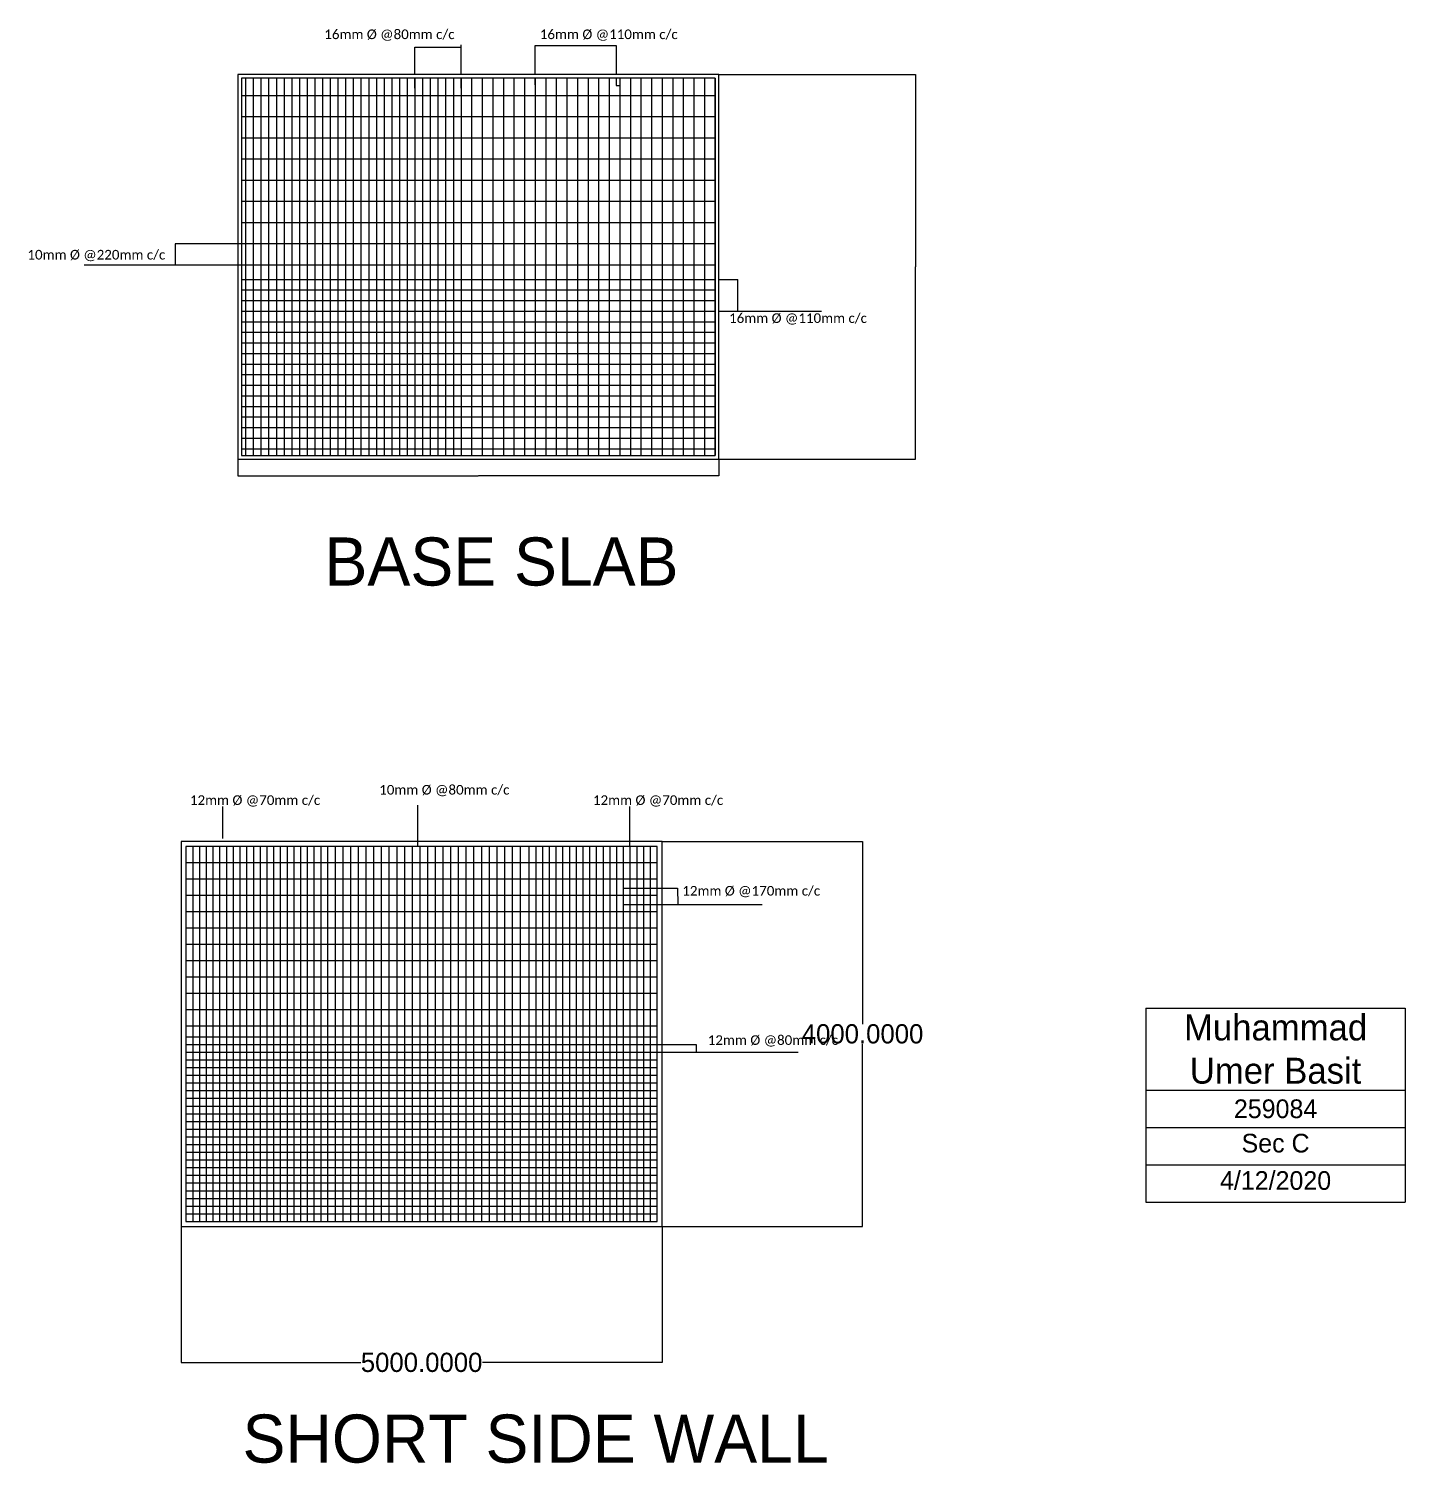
# Model space of a CAD drawing. Header units: inches. Extents: x 97 to 33452, y 81 to 15873.
# Drawn here: x 19143 to 33452, y 489 to 15401 of the extents above; entities that cross this region are included whole.
import ezdxf

# ---------------------------------------------------------------- set-up
doc = ezdxf.new("R2010")
doc.units = ezdxf.units.IN
doc.header["$MEASUREMENT"] = 0
for name, color, linetype in [('Horizontal lines', 190, 'Continuous'), ('Text', 30, 'Continuous'), ('Vertical lines', 210, 'Continuous')]:
    doc.layers.add(name, color=color, linetype=linetype)
doc.styles.get("Standard").update_dxf_attribs({"font": ''})
doc.styles.get('Standard').set_extended_font_data('Bahnschrift')
doc.dimstyles.get("Standard").update_dxf_attribs({"dimtxt": 0.18, "dimasz": 0.18, "dimexe": 0.18, "dimexo": 0.0625, "dimgap": 0.09, "dimtad": 0, "dimtih": 1, "dimtoh": 1, "dimdec": 4, "dimzin": 0, "dimdsep": 46, "dimtxsty": 'Standard', "dimcen": 0.09, "dimadec": 0, "dimazin": 0, "dimtfac": 1, "dimtdec": 4, "dimtofl": 0, "dimtmove": 0, "dimatfit": 3, "dimfxl": 1, "dimtolj": 1, "dimtzin": 0, "dimarcsym": 0})

# ---------------------------------------------------------------- blocks, each defined once
blk = doc.blocks.new('*D7')
at = {"layer": 'Defpoints', "color": 0, "transparency": 16777216}
for p in [(25727.21826901375, 6951.836967497464), (25727.21826901375, 2951.836967497464), (27810.80772424662, 2951.836967497463)]:
    blk.add_point(p, dxfattribs=at)
at = {"layer": 'Text', "color": 0, "lineweight": -2, "transparency": 16777216}
for p, q in [((25727.28076901375, 6951.836967497464), (27810.98772424662, 6951.836967497463)), ((27810.80772424662, 6951.656967497463), (27810.80772424662, 5054.196568495606)), ((27810.80772424662, 2952.016967497463), (27810.80772424662, 4849.47736649932)), ((25727.28076901375, 2951.836967497464), (27810.98772424662, 2951.836967497463))]:
    blk.add_line(p, q, dxfattribs=at)
at = {"layer": 'Text', "color": 0, "transparency": 16777216}
for points in [[(27810.77772424662, 6951.656967497463), (27810.83772424662, 6951.656967497463), (27810.80772424662, 6951.836967497463)], [(27810.77772424662, 2952.016967497463), (27810.83772424662, 2952.016967497463), (27810.80772424662, 2951.836967497463)]]:
    blk.add_solid(points, dxfattribs=at)
at = {"layer": 'Text', "color": 0, "transparency": 16777216, "insert": (27810.80772424662, 4951.836967497467), "char_height": 0.18, "attachment_point": 5}
blk.add_mtext('\\A1;{\\H1111.11111x;4000.0000}', dxfattribs=at)
blk = doc.blocks.new('*D8')
at = {"layer": 'Defpoints', "color": 0, "transparency": 16777216}
for p in [(20727.21826901375, 2951.836967497464), (25727.21826901375, 2951.836967497464), (20727.21826901375, 1536.874968954227)]:
    blk.add_point(p, dxfattribs=at)
at = {"layer": 'Text', "color": 0, "lineweight": -2, "transparency": 16777216}
for p, q in [((20727.21826901375, 2951.774467497464), (20727.21826901375, 1536.694968954227)), ((25727.21826901375, 2951.774467497464), (25727.21826901375, 1536.694968954227)), ((20727.39826901375, 1536.874968954227), (22595.14752686719, 1536.874968954227)), ((25727.03826901375, 1536.874968954227), (23859.28901116031, 1536.874968954227))]:
    blk.add_line(p, q, dxfattribs=at)
at = {"layer": 'Text', "color": 0, "transparency": 16777216}
for points in [[(20727.39826901375, 1536.904968954227), (20727.39826901375, 1536.844968954227), (20727.21826901375, 1536.874968954227)], [(25727.03826901375, 1536.904968954227), (25727.03826901375, 1536.844968954227), (25727.21826901375, 1536.874968954227)]]:
    blk.add_solid(points, dxfattribs=at)
at = {"layer": 'Text', "color": 0, "transparency": 16777216, "insert": (23227.21826901375, 1536.874968954227), "char_height": 0.18, "attachment_point": 5}
blk.add_mtext('\\A1;{\\H1111.11111x;5000.0000}', dxfattribs=at)
blk = doc.blocks.new('*D15')
at = {"layer": 'Defpoints', "color": 0, "ltscale": 10, "transparency": 16777216}
for p in [(21317.10547255642, 10925.55078914661), (26317.10547255642, 10925.55078914661), (26317.10547255642, 10753.72652873101)]:
    blk.add_point(p, dxfattribs=at)
at = {"layer": 'Text', "color": 0, "lineweight": -2, "ltscale": 10, "transparency": 16777216}
for p, q in [((21317.10547255642, 10925.48828914661), (21317.10547255642, 10753.54652873101)), ((26317.10547255642, 10925.48828914661), (26317.10547255642, 10753.54652873101)), ((21317.28547255642, 10753.72652873101), (23816.44668988793, 10753.72652873101)), ((26316.92547255642, 10753.72652873101), (23817.76425522492, 10753.72652873101))]:
    blk.add_line(p, q, dxfattribs=at)
at = {"layer": 'Text', "color": 0, "ltscale": 10, "transparency": 16777216}
for points in [[(21317.28547255642, 10753.75652873101), (21317.28547255642, 10753.69652873101), (21317.10547255642, 10753.72652873101)], [(26316.92547255642, 10753.75652873101), (26316.92547255642, 10753.69652873101), (26317.10547255642, 10753.72652873101)]]:
    blk.add_solid(points, dxfattribs=at)
at = {"layer": 'Text', "color": 0, "ltscale": 10, "transparency": 16777216, "insert": (23817.10547255642, 10753.72652873101), "char_height": 0.18, "attachment_point": 5}
blk.add_mtext('\\A1;5000.0000', dxfattribs=at)
blk = doc.blocks.new('*D16')
at = {"layer": 'Defpoints', "color": 0, "ltscale": 10, "transparency": 16777216}
for p in [(26317.10547255642, 14925.55078914661), (26317.10547255642, 10925.55078914661), (28361.55712860007, 10925.55078914661)]:
    blk.add_point(p, dxfattribs=at)
at = {"layer": 'Text', "color": 0, "lineweight": -2, "ltscale": 10, "transparency": 16777216}
for p, q in [((26317.16797255642, 14925.55078914661), (28361.73712860007, 14925.55078914661)), ((28361.55712860007, 14925.37078914661), (28361.55712860007, 12925.7328317876)), ((28361.55712860007, 10925.73078914661), (28361.55712860007, 12925.36874650562)), ((26317.16797255642, 10925.55078914661), (28361.73712860007, 10925.55078914661))]:
    blk.add_line(p, q, dxfattribs=at)
at = {"layer": 'Text', "color": 0, "ltscale": 10, "transparency": 16777216}
for points in [[(28361.52712860007, 14925.37078914661), (28361.58712860007, 14925.37078914661), (28361.55712860007, 14925.55078914661)], [(28361.52712860007, 10925.73078914661), (28361.58712860007, 10925.73078914661), (28361.55712860007, 10925.55078914661)]]:
    blk.add_solid(points, dxfattribs=at)
at = {"layer": 'Text', "color": 0, "ltscale": 10, "transparency": 16777216, "insert": (28361.55712860007, 12925.55078914661), "char_height": 0.18, "attachment_point": 5}
blk.add_mtext('\\A1;4000.0000', dxfattribs=at)
blk = doc.blocks.new('*T19')
at = {"color": 0, "linetype": 'ByBlock', "lineweight": -2, "transparency": 16777216}
for p, q in [((0, 0), (2696.962725474143, 0)), ((0, 0), (0, -2016.514454521986)), ((2696.962725474143, 0), (2696.962725474143, -2016.514454521986)), ((0, -851.4265571171554), (2696.962725474143, -851.4265571171554)), ((0, -1239.789189585432), (2696.962725474143, -1239.789189585432)), ((0, -1628.151822053709), (2696.962725474143, -1628.151822053709)), ((0, -2016.514454521986), (2696.962725474143, -2016.514454521986))]:
    blk.add_line(p, q, dxfattribs=at)
at = {"color": 0, "transparency": 16777216, "width": 2567.508514651387}
for s, insert, char_height, attachment_point in [('Muhammad Umer Basit', (1348.481362737075, -425.7132785585782), 269.6962725474145, 5), ('259084', (1348.481362737075, -1045.607873351294), 194.1813162341384, 5), ('Sec C', (1348.481362737075, -1304.516294996812), 194.1813162341384, 2), ('{\\A1;4/12/2020', (1348.481362737075, -1692.878927465089), 194.1813162341384, 2)]:
    blk.add_mtext(s, dxfattribs=dict(at, insert=insert, char_height=char_height, attachment_point=attachment_point))

msp = doc.modelspace()

# ---------------------------------------------------------------- linework, layer by layer
at = {"ltscale": 10}
for p, q in [((26279.00547255643, 14923.5471980509), (26279.00547255643, 14925.55078914661)), ((26317.10547255642, 10925.55078914661), (26317.10547255642, 14925.55078914661)), ((26279.00547255643, 10963.65078914661), (26279.00547255643, 14885.4471980509)), ((21317.10547255642, 10925.55078914661), (26317.10547255642, 10925.55078914661)), ((21355.20547255642, 10963.65078914661), (26279.00547255643, 10963.65078914661))]:
    msp.add_line(p, q, dxfattribs=at)
for p, q in [((25727.21826901375, 6951.836967497464), (20727.21826901375, 6951.836967497464)), ((20727.21826901375, 6951.836967497464), (20727.21826901375, 2951.836967497464)), ((25727.21826901375, 2951.836967497464), (25727.21826901375, 6951.836967497464)), ((20727.21826901375, 2951.836967497464), (25727.21826901375, 2951.836967497464))]:
    msp.add_line(p, q)
at = {"layer": 'Defpoints', "ltscale": 10}
for p, q in [((21317.10547255642, 14925.55078914661), (21317.10547255642, 10925.55078914661)), ((26317.10547255642, 14923.5471980509), (21317.10547255642, 14923.5471980509)), ((21355.20547255642, 14925.55078914661), (21355.20547255642, 14923.5471980509)), ((21355.20547255642, 14885.4471980509), (21355.20547255642, 10963.65078914661)), ((26279.00547255642, 14885.4471980509), (21355.20547255642, 14885.4471980509))]:
    msp.add_line(p, q, dxfattribs=at)
at = {"layer": 'Horizontal lines', "ltscale": 10}
for p, q in [((26279.00547255643, 14703.5471980509), (21355.20547255642, 14703.5471980509)), ((26279.00547255642, 14483.5471980509), (21355.20547255642, 14483.5471980509)), ((26279.00547255642, 14263.5471980509), (21355.20547255642, 14263.5471980509)), ((26279.00547255642, 14043.5471980509), (21355.20547255642, 14043.5471980509)), ((26279.00547255643, 13823.5471980509), (21355.20547255642, 13823.5471980509)), ((26279.00547255642, 13603.5471980509), (21355.20547255642, 13603.5471980509)), ((26279.00547255643, 13383.5471980509), (21355.20547255642, 13383.5471980509)), ((26279.00547255642, 13163.5471980509), (21317.10547255642, 13163.5471980509)), ((26279.00547255642, 12943.5471980509), (21317.10547255642, 12943.5471980509)), ((21355.20547255642, 12795.55078914661), (26279.00547255643, 12795.55078914661)), ((21355.20547255642, 12685.55078914661), (26279.00547255643, 12685.55078914661)), ((21355.20547255642, 12575.55078914661), (26279.00547255643, 12575.55078914661)), ((21355.20547255642, 12465.55078914661), (26279.00547255643, 12465.55078914661)), ((21355.20547255642, 12355.55078914661), (26279.00547255643, 12355.55078914661)), ((21355.20547255642, 12245.55078914661), (26279.00547255643, 12245.55078914661)), ((21355.20547255642, 12135.55078914661), (26279.00547255643, 12135.55078914661)), ((21355.20547255642, 12025.55078914661), (26279.00547255643, 12025.55078914661)), ((21355.20547255642, 11915.55078914661), (26279.00547255643, 11915.55078914661)), ((21355.20547255642, 11805.55078914661), (26279.00547255643, 11805.55078914661)), ((21355.20547255642, 11695.55078914661), (26279.00547255643, 11695.55078914661)), ((21355.20547255642, 11585.55078914661), (26279.00547255643, 11585.55078914661)), ((21355.20547255642, 11475.55078914661), (26279.00547255643, 11475.55078914661)), ((21355.20547255642, 11365.55078914661), (26279.00547255643, 11365.55078914661)), ((21355.20547255642, 11255.55078914661), (26279.00547255643, 11255.55078914661)), ((21355.20547255642, 11145.55078914661), (26279.00547255643, 11145.55078914661)), ((21355.20547255642, 11035.55078914661), (26279.00547255643, 11035.55078914661))]:
    msp.add_line(p, q, dxfattribs=at)
at = {"layer": 'Horizontal lines'}
for p, q in [((25676.41826901375, 6901.036967497463), (20778.01826901375, 6901.036967497464)), ((25676.41826901375, 6731.036967497463), (20778.01826901375, 6731.036967497464)), ((25676.41826901375, 6561.036967497463), (20778.01826901375, 6561.036967497464)), ((25676.41826901375, 6391.036967497463), (20778.01826901375, 6391.036967497464)), ((25676.41826901375, 6221.036967497463), (20778.01826901375, 6221.036967497464)), ((25676.41826901375, 6051.036967497463), (20778.01826901375, 6051.036967497464)), ((25676.41826901375, 5881.036967497463), (20778.01826901375, 5881.036967497464)), ((25676.41826901375, 5711.036967497463), (20778.01826901375, 5711.036967497464)), ((25676.41826901375, 5541.036967497463), (20778.01826901375, 5541.036967497464)), ((25676.41826901375, 5371.036967497463), (20778.01826901375, 5371.036967497464)), ((25676.41826901375, 5201.036967497463), (20778.01826901375, 5201.036967497464)), ((25676.41826901375, 5031.036967497463), (20778.01826901375, 5031.036967497464)), ((20778.01826901375, 4922.636967497464), (25676.41826901375, 4922.636967497464)), ((20778.01826901375, 4842.636967497464), (25676.41826901375, 4842.636967497464)), ((20778.01826901375, 4762.636967497464), (25676.41826901375, 4762.636967497464)), ((20778.01826901375, 4682.636967497464), (25676.41826901375, 4682.636967497464)), ((20778.01826901375, 4602.636967497464), (25676.41826901375, 4602.636967497464)), ((20778.01826901375, 4522.636967497464), (25676.41826901375, 4522.636967497464)), ((20778.01826901375, 4442.636967497464), (25676.41826901375, 4442.636967497464)), ((20778.01826901375, 4362.636967497464), (25676.41826901375, 4362.636967497464)), ((20778.01826901375, 4282.636967497464), (25676.41826901375, 4282.636967497464)), ((20778.01826901375, 4202.636967497464), (25676.41826901375, 4202.636967497464)), ((20778.01826901375, 4122.636967497464), (25676.41826901375, 4122.636967497464)), ((20778.01826901375, 4042.636967497464), (25676.41826901375, 4042.636967497464)), ((20778.01826901375, 3962.636967497464), (25676.41826901375, 3962.636967497464)), ((20778.01826901375, 3882.636967497464), (25676.41826901375, 3882.636967497464)), ((20778.01826901375, 3802.636967497464), (25676.41826901375, 3802.636967497464)), ((20778.01826901375, 3722.636967497464), (25676.41826901375, 3722.636967497464)), ((20778.01826901375, 3642.636967497464), (25676.41826901375, 3642.636967497464)), ((20778.01826901375, 3562.636967497464), (25676.41826901375, 3562.636967497464)), ((20778.01826901375, 3482.636967497464), (25676.41826901375, 3482.636967497464)), ((20778.01826901375, 3402.636967497464), (25676.41826901375, 3402.636967497464)), ((20778.01826901375, 3322.636967497464), (25676.41826901375, 3322.636967497464)), ((20778.01826901375, 3242.636967497464), (25676.41826901375, 3242.636967497464)), ((20778.01826901375, 3162.636967497464), (25676.41826901375, 3162.636967497464)), ((20778.01826901375, 3082.636967497464), (25676.41826901375, 3082.636967497464)), ((20778.01826901375, 3002.636967497464), (25676.41826901375, 3002.636967497464))]:
    msp.add_line(p, q, dxfattribs=at)
at = {"layer": 'Text', "ltscale": 10}
for p, q in [((23637.10547255642, 14923.5471980509), (23637.10547255642, 15234.71349305102)), ((24407.10547255643, 14923.5471980509), (24407.10547255642, 15225.11541989815)), ((24407.10547255642, 15225.11541989815), (25248.9270412886, 15225.11541989815)), ((25248.9270412886, 15225.11541989815), (25248.9270412886, 14923.5471980509)), ((23157.10547255642, 14923.5471980509), (23157.10547255642, 15209.70769084764)), ((23157.10547255642, 15209.70769084764), (23637.10547255642, 15209.70769084764)), ((21317.10547255642, 13163.5471980509), (20666.70659563649, 13163.5471980509)), ((20666.70659563649, 13163.5471980509), (20666.70659563649, 12943.5471980509)), ((21601.63683520949, 13163.5471980509), (21355.20547255642, 13163.5471980509)), ((21317.10547255642, 12943.5471980509), (19719.63408187866, 12943.5471980509)), ((21601.63683520949, 12943.5471980509), (21355.20547255642, 12943.5471980509)), ((26078.47136018183, 12795.55078914661), (26279.00547255643, 12795.55078914661)), ((26317.10547255642, 12795.55078914661), (26514.78986719861, 12795.55078914661)), ((26514.78986719861, 12465.55078914661), (26514.78986719861, 12795.55078914661)), ((26129.57119185078, 12465.55078914661), (26279.00547255643, 12465.55078914661)), ((26317.10547255642, 12465.55078914661), (27383.61927232731, 12465.55078914661)), ((21160.47219135761, 6983.780632742563), (21160.47219135761, 7315.457485248945)), ((23187.07331064564, 6901.036932647826), (23187.07331064564, 7330.637144835752)), ((25392.96282927553, 6901.036932647822), (25392.96282927553, 7315.457485248945)), ((25332.47792106902, 6468.440389912145), (25885.91689730823, 6468.440389912145)), ((25885.91689730823, 6468.440389912145), (25889.95672851446, 6298.440389912147)), ((25326.41829048702, 6298.440389912145), (26765.955270776, 6298.440389912145)), ((25477.05129698673, 4842.636967676787), (26081.41599628259, 4842.636967676787)), ((26081.41599628259, 4842.636967676787), (26081.41599628259, 4762.636967676788)), ((25475.48850366147, 4762.636967676787), (27141.22209310572, 4762.636967676787))]:
    msp.add_line(p, q, dxfattribs=at)
at = {"layer": 'Vertical lines', "ltscale": 10}
for p, q in [((21397.10547255642, 14885.4471980509), (21397.10547255642, 10963.65078914661)), ((21477.10547255642, 14885.4471980509), (21477.10547255642, 10963.65078914661)), ((21557.10547255642, 14885.4471980509), (21557.10547255642, 10963.65078914661)), ((21637.10547255642, 14885.4471980509), (21637.10547255642, 10963.65078914661)), ((21717.10547255642, 14885.4471980509), (21717.10547255642, 10963.65078914661)), ((21797.10547255642, 14885.4471980509), (21797.10547255642, 10963.65078914661)), ((21877.10547255642, 14885.4471980509), (21877.10547255642, 10963.65078914661)), ((21957.10547255642, 14885.4471980509), (21957.10547255642, 10963.65078914661)), ((22037.10547255642, 14885.4471980509), (22037.10547255642, 10963.65078914661)), ((22117.10547255642, 14885.4471980509), (22117.10547255642, 10963.65078914661)), ((22197.10547255642, 14885.4471980509), (22197.10547255642, 10963.65078914661)), ((22277.10547255642, 14885.4471980509), (22277.10547255642, 10963.65078914661)), ((22357.10547255642, 14885.4471980509), (22357.10547255642, 10963.65078914661)), ((22437.10547255642, 14885.4471980509), (22437.10547255642, 10963.65078914661)), ((22517.10547255643, 14885.4471980509), (22517.10547255642, 10963.65078914661)), ((22597.10547255643, 14885.4471980509), (22597.10547255642, 10963.65078914661)), ((22677.10547255643, 14885.4471980509), (22677.10547255642, 10963.65078914661)), ((22757.10547255643, 14885.4471980509), (22757.10547255642, 10963.65078914661)), ((22837.10547255643, 14885.4471980509), (22837.10547255642, 10963.65078914661)), ((22917.10547255643, 14885.4471980509), (22917.10547255642, 10963.65078914661)), ((22997.10547255643, 14885.4471980509), (22997.10547255642, 10963.65078914661)), ((23077.10547255643, 14885.4471980509), (23077.10547255643, 10963.65078914661)), ((23157.10547255643, 14885.4471980509), (23157.10547255642, 10963.65078914661)), ((23157.10547255642, 14784.60986278488), (23157.10547255642, 14885.4471980509)), ((23237.10547255643, 14885.4471980509), (23237.10547255642, 10963.65078914661)), ((23317.10547255643, 14885.4471980509), (23317.10547255642, 10963.65078914661)), ((23397.10547255643, 14885.4471980509), (23397.10547255642, 10963.65078914661)), ((23477.10547255643, 14885.4471980509), (23477.10547255642, 10963.65078914661)), ((23557.10547255643, 14885.4471980509), (23557.10547255642, 10963.65078914661)), ((23637.10547255643, 14885.4471980509), (23637.10547255643, 10963.65078914661)), ((23637.10547255642, 14784.60986278488), (23637.10547255642, 14885.4471980509)), ((23747.10547255643, 14885.4471980509), (23747.10547255642, 10963.65078914661)), ((23857.10547255643, 14885.4471980509), (23857.10547255642, 10963.65078914661)), ((23967.10547255643, 14885.4471980509), (23967.10547255642, 10963.65078914661)), ((24077.10547255643, 14885.4471980509), (24077.10547255642, 10963.65078914661)), ((24187.10547255643, 14885.4471980509), (24187.10547255642, 10963.65078914661)), ((24297.10547255643, 14885.4471980509), (24297.10547255642, 10963.65078914661)), ((24407.10547255643, 14885.4471980509), (24407.10547255643, 10963.65078914661)), ((24407.10547255642, 14816.72448944779), (24407.10547255643, 14885.4471980509)), ((24517.10547255643, 14885.4471980509), (24517.10547255642, 10963.65078914661)), ((24627.10547255643, 14885.4471980509), (24627.10547255642, 10963.65078914661)), ((24737.10547255643, 14885.4471980509), (24737.10547255642, 10963.65078914661)), ((24847.10547255643, 14885.4471980509), (24847.10547255642, 10963.65078914661)), ((24957.10547255643, 14885.4471980509), (24957.10547255642, 10963.65078914661)), ((25067.10547255643, 14885.4471980509), (25067.10547255642, 10963.65078914661)), ((25177.10547255643, 14885.4471980509), (25177.10547255642, 10963.65078914661)), ((25248.9270412886, 14885.4471980509), (25248.9270412886, 14810.29312842289)), ((25248.9270412886, 14810.29312842289), (25287.10547255642, 14810.29312842289)), ((25287.10547255643, 14885.4471980509), (25287.10547255642, 10963.65078914661)), ((25397.10547255643, 14885.4471980509), (25397.10547255642, 10963.65078914661)), ((25507.10547255643, 14885.4471980509), (25507.10547255642, 10963.65078914661)), ((25617.10547255643, 14885.4471980509), (25617.10547255642, 10963.65078914661)), ((25727.10547255643, 14885.4471980509), (25727.10547255642, 10963.65078914661)), ((25837.10547255643, 14885.4471980509), (25837.10547255642, 10963.65078914661)), ((25947.10547255643, 14885.4471980509), (25947.10547255642, 10963.65078914661)), ((26057.10547255643, 14885.4471980509), (26057.10547255642, 10963.65078914661)), ((26167.10547255643, 14885.4471980509), (26167.10547255642, 10963.65078914661)), ((26277.10547255643, 14885.4471980509), (26277.10547255642, 10963.65078914661))]:
    msp.add_line(p, q, dxfattribs=at)
at = {"layer": 'Vertical lines'}
for p, q in [((20778.01826901375, 6901.036967497464), (20778.01826901375, 3002.636967497464)), ((20848.01826901375, 6901.036967497464), (20848.01826901375, 3002.636967497464)), ((20918.01826901375, 6901.036967497464), (20918.01826901375, 3002.636967497464)), ((20988.01826901375, 6901.036967497464), (20988.01826901375, 3002.636967497464)), ((21058.01826901375, 6901.036967497464), (21058.01826901375, 3002.636967497464)), ((21128.01826901375, 6901.036967497464), (21128.01826901375, 3002.636967497464)), ((21198.01826901375, 6901.036967497464), (21198.01826901375, 3002.636967497464)), ((21268.01826901375, 6901.036967497464), (21268.01826901375, 3002.636967497464)), ((21338.01826901375, 6901.036967497464), (21338.01826901375, 3002.636967497464)), ((21408.01826901375, 6901.036967497464), (21408.01826901375, 3002.636967497464)), ((21478.01826901375, 6901.036967497464), (21478.01826901375, 3002.636967497464)), ((21548.01826901375, 6901.036967497464), (21548.01826901375, 3002.636967497464)), ((21618.01826901375, 6901.036967497464), (21618.01826901375, 3002.636967497464)), ((21688.01826901375, 6901.036967497464), (21688.01826901375, 3002.636967497464)), ((21758.01826901375, 6901.036967497464), (21758.01826901375, 3002.636967497464)), ((21828.01826901375, 6901.036967497464), (21828.01826901375, 3002.636967497464)), ((21898.01826901375, 6901.036967497464), (21898.01826901375, 3002.636967497464)), ((21968.01826901375, 6901.036967497464), (21968.01826901375, 3002.636967497464)), ((22038.01826901375, 6901.036967497464), (22038.01826901375, 3002.636967497464)), ((22108.01826901375, 6901.036967497464), (22108.01826901375, 3002.636967497464)), ((22178.01826901375, 6901.036967497464), (22178.01826901375, 3002.636967497464)), ((22248.01826901375, 6901.036967497464), (22248.01826901375, 3002.636967497464)), ((22328.01826901375, 6901.036967497464), (22328.01826901375, 3002.636967497464)), ((22408.01826901375, 6901.036967497464), (22408.01826901375, 3002.636967497464)), ((22488.01826901375, 6901.036967497464), (22488.01826901375, 3002.636967497464)), ((22568.01826901375, 6901.036967497464), (22568.01826901375, 3002.636967497464)), ((22648.01826901375, 6901.036967497464), (22648.01826901375, 3002.636967497464)), ((22728.01826901375, 6901.036967497464), (22728.01826901375, 3002.636967497464)), ((22808.01826901375, 6901.036967497464), (22808.01826901375, 3002.636967497464)), ((22888.01826901375, 6901.036967497464), (22888.01826901375, 3002.636967497464)), ((22968.01826901375, 6901.036967497464), (22968.01826901375, 3002.636967497464)), ((23048.01826901375, 6901.036967497464), (23048.01826901375, 3002.636967497464)), ((23128.01826901375, 6901.036967497464), (23128.01826901375, 3002.636967497464)), ((23208.01826901375, 6901.036967497464), (23208.01826901375, 3002.636967497464)), ((23288.01826901375, 6901.036967497464), (23288.01826901375, 3002.636967497464)), ((23368.01826901375, 6901.036967497464), (23368.01826901375, 3002.636967497464)), ((23448.01826901375, 6901.036967497464), (23448.01826901375, 3002.636967497464)), ((23528.01826901375, 6901.036967497464), (23528.01826901375, 3002.636967497464)), ((23608.01826901375, 6901.036967497464), (23608.01826901375, 3002.636967497464)), ((23688.01826901375, 6901.036967497464), (23688.01826901375, 3002.636967497464)), ((23768.01826901375, 6901.036967497464), (23768.01826901375, 3002.636967497464)), ((23848.01826901375, 6901.036967497464), (23848.01826901375, 3002.636967497464)), ((23928.01826901375, 6901.036967497464), (23928.01826901375, 3002.636967497464)), ((24008.01826901375, 6901.036967497464), (24008.01826901375, 3002.636967497464)), ((24088.01826901375, 6901.036967497464), (24088.01826901375, 3002.636967497464)), ((24168.01826901375, 6901.036967497464), (24168.01826901375, 3002.636967497464)), ((24253.80108168166, 3002.636967497464), (24253.80108168165, 6901.036967497465)), ((24346.41826901375, 3002.636967497463), (24346.41826901375, 6901.036967497464)), ((24416.41826901375, 3002.636967497463), (24416.41826901375, 6901.036967497464)), ((24486.41826901375, 3002.636967497463), (24486.41826901375, 6901.036967497464)), ((24556.41826901375, 3002.636967497463), (24556.41826901375, 6901.036967497464)), ((24626.41826901375, 3002.636967497463), (24626.41826901375, 6901.036967497464)), ((24696.41826901375, 3002.636967497463), (24696.41826901375, 6901.036967497464)), ((24766.41826901375, 3002.636967497463), (24766.41826901375, 6901.036967497464)), ((24836.41826901375, 3002.636967497463), (24836.41826901375, 6901.036967497464)), ((24906.41826901375, 3002.636967497463), (24906.41826901375, 6901.036967497464)), ((24976.41826901375, 3002.636967497463), (24976.41826901375, 6901.036967497464)), ((25046.41826901375, 3002.636967497463), (25046.41826901375, 6901.036967497464)), ((25116.41826901375, 3002.636967497463), (25116.41826901375, 6901.036967497464)), ((25186.41826901375, 3002.636967497464), (25186.41826901375, 6901.036967497464)), ((25256.41826901375, 3002.636967497464), (25256.41826901375, 6901.036967497464)), ((25326.41826901375, 3002.636967497464), (25326.41826901375, 6901.036967497464)), ((25396.41826901375, 3002.636967497464), (25396.41826901375, 6901.036967497464)), ((25466.41826901375, 3002.636967497464), (25466.41826901375, 6901.036967497464)), ((25466.41826901375, 3002.636967497464), (25466.41826901375, 6901.036967497464)), ((25466.41826901375, 3002.636967497464), (25466.41826901375, 6901.036967497464)), ((25536.41826901375, 3002.636967497464), (25536.41826901375, 6901.036967497464)), ((25536.41826901375, 3002.636967497464), (25536.41826901375, 6901.036967497464)), ((25606.41826901375, 3002.636967497464), (25606.41826901375, 6901.036967497464)), ((25676.41826901375, 3002.636967497464), (25676.41826901375, 6901.036967497464))]:
    msp.add_line(p, q, dxfattribs=at)

# ---------------------------------------------------------------- block references
msp.add_blockref('*T19', (30755.46498646785, 5218.553506457309))

# ---------------------------------------------------------------- texts
at = {"char_height": 500, "attachment_point": 1}
for s, insert in [('BASE SLAB', (22218.04806934558, 10112.90563443489)), ('SHORT SIDE WALL', (21365.62630033951, 995.8834558322973))]:
    msp.add_mtext_dynamic_manual_height_columns(s, width=12610.43968321977, gutter_width=1, heights=[0], dxfattribs=dict(at, insert=insert))
at = {"layer": 'Text', "char_height": 100, "attachment_point": 1}
for s, insert in [('{\\fCalibri|b0|i0|c0|p34;16mm Ø @80mm c/c}', (22215.50848332779, 15393.07222004345)), ('{\\fCalibri|b0|i0|c0|p34;16mm Ø @110mm c/c}', (24456.02457980678, 15393.07222004345)), ('{\\fCalibri|b0|i0|c0|p34;10mm Ø @220mm c/c}', (19129.47505561762, 13101.90592504333)), ('{\\fCalibri|b0|i0|c0|p34;16mm Ø @110mm c/c}', (26423.01848710889, 12442.79309962716)), ('{\\fCalibri|b0|i0|c0|p34;10mm Ø @80mm c/c}', (22786.06283564971, 7540.179569815647)), ('{\\fCalibri|b0|i0|c0|p34;12mm Ø @70mm c/c}', (20818.78451995351, 7432.459016601509)), ('{\\fCalibri|b0|i0|c0|p34;12mm Ø @70mm c/c}', (25008.02857768248, 7432.459016601509)), ('{\\fCalibri|b0|i0|c0|p34;12mm Ø @170mm c/c}', (25936.70037226165, 6490.127234499035)), ('{\\fCalibri|b0|i0|c0|p34;12mm Ø @80mm c/c}', (26201.72273705436, 4938.180184784046))]:
    msp.add_mtext_dynamic_manual_height_columns(s, width=12610.43968321977, gutter_width=1, heights=[0], dxfattribs=dict(at, insert=insert))

# ---------------------------------------------------------------- dimensions: what is measured, and where the dimension line sits
at = {"layer": 'Text', "ltscale": 10}
dim = msp.add_linear_dim(base=(28361.55712860007, 10925.55078914661), p1=(26317.10547255642, 14925.55078914661), p2=(26317.10547255642, 10925.55078914661), angle=90, dimstyle='Standard', dxfattribs=at)
dim.commit()
dim.dimension.update_dxf_attribs({"geometry": '*D16', "text_midpoint": (28361.55712860007, 12925.55078914661)})
dim = msp.add_linear_dim(base=(26317.10547255642, 10753.72652873101), p1=(21317.10547255642, 10925.55078914661), p2=(26317.10547255642, 10925.55078914661), dimstyle='Standard', dxfattribs=at)
dim.commit()
dim.dimension.update_dxf_attribs({"geometry": '*D15', "text_midpoint": (23817.10547255642, 10753.72652873101)})
at = {"layer": 'Text'}
dim = msp.add_linear_dim(base=(27810.80772424662, 2951.836967497463), p1=(25727.21826901375, 6951.836967497464), p2=(25727.21826901375, 2951.836967497464), angle=90, text='{\\H1111.11111x;<>}', dimstyle='Standard', dxfattribs=at)
dim.commit()
dim.dimension.update_dxf_attribs({"geometry": '*D7', "text_midpoint": (27810.80772424662, 4951.836967497467)})
dim = msp.add_linear_dim(base=(20727.21826901375, 1536.874968954227), p1=(25727.21826901375, 2951.836967497464), p2=(20727.21826901375, 2951.836967497464), text='{\\H1111.11111x;<>}', dimstyle='Standard', dxfattribs=at)
dim.commit()
dim.dimension.update_dxf_attribs({"geometry": '*D8', "text_midpoint": (23227.21826901375, 1536.874968954227)})

doc.saveas('drawing.dxf')
